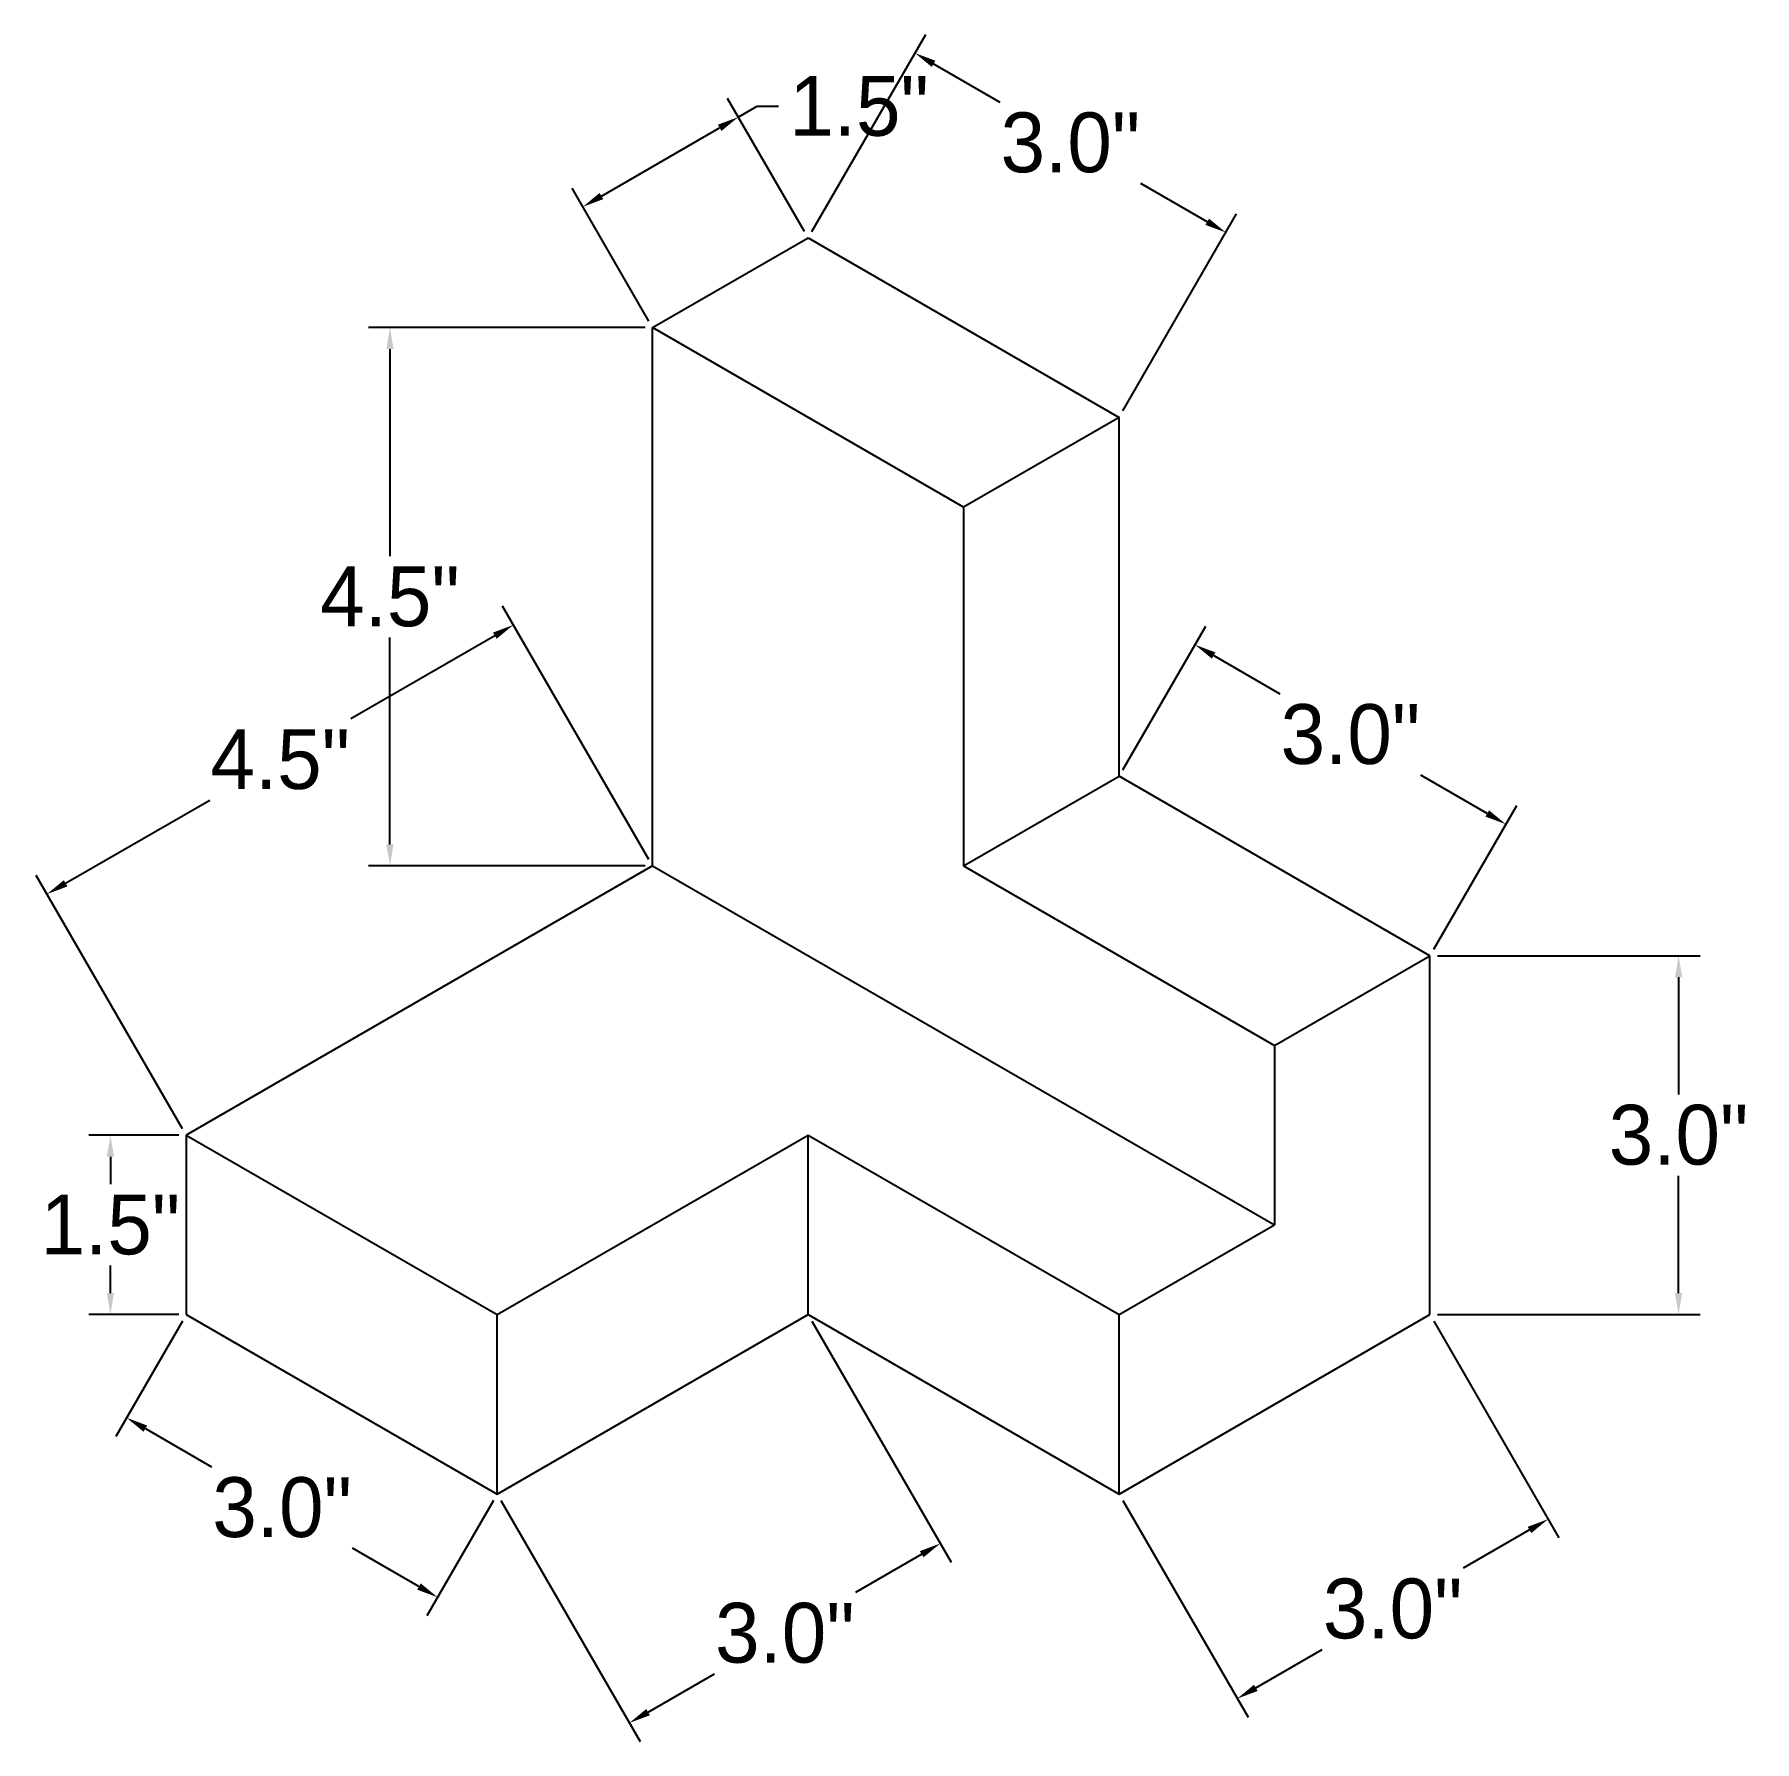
# Model space of a CAD drawing. Header units: inches. Extents: x -30 to 275, y 9 to 128.
# Drawn here: x 261.03 to 275.41, y 8.92 to 23.19 of the extents above.
import ezdxf

# ---------------------------------------------------------------- set-up
doc = ezdxf.new("R2010")
doc.units = ezdxf.units.IN
doc.header["$MEASUREMENT"] = 0
doc.dimstyles.get("Standard").update_dxf_attribs({"dimtxt": 0.5, "dimasz": 0.18, "dimexe": 0.18, "dimexo": 0.0625, "dimgap": 0.09, "dimtad": 0, "dimtih": 1, "dimtoh": 1, "dimdec": 1, "dimzin": 0, "dimdsep": 46, "dimlunit": 3, "dimtxsty": 'Standard', "dimcen": 0.09, "dimadec": 0, "dimazin": 0, "dimtfac": 1, "dimtdec": 1, "dimtofl": 0, "dimtmove": 0, "dimatfit": 3, "dimfxl": 1, "dimtolj": 1, "dimtzin": 0, "dimarcsym": 0})

# ---------------------------------------------------------------- blocks, each defined once
blk = doc.blocks.new('*D3')
at = {"color": 0, "lineweight": -2}
for p, q in [((267.53, 21.543), (268.481, 23.19)), ((268.546, 22.944), (269.101, 22.624)), ((270.833, 21.624), (270.279, 21.944)), ((270.128, 20.043), (271.079, 21.69))]:
    blk.add_line(p, q, dxfattribs=at)
at = {"color": 0}
for points in [[(268.561, 22.97), (268.531, 22.918), (268.391, 23.034)], [(270.848, 21.65), (270.818, 21.598), (270.989, 21.534)]]:
    blk.add_solid(points, dxfattribs=at)
at = {"layer": 'Defpoints', "color": 0}
for p in [(268.391, 23.034), (267.498, 21.489), (270.096, 19.989)]:
    blk.add_point(p, dxfattribs=at)
at = {"color": 0, "insert": (269.69, 22.284), "char_height": 0.5, "attachment_point": 5}
blk.add_mtext('\\A1;3.0"', dxfattribs=at)
blk = doc.blocks.new('*D4')
at = {"color": 0, "lineweight": -2}
for p, q in [((270.128, 17.043), (270.821, 18.244)), ((270.887, 17.998), (271.441, 17.678)), ((273.173, 16.678), (272.619, 16.998)), ((272.726, 15.543), (273.419, 16.744))]:
    blk.add_line(p, q, dxfattribs=at)
at = {"color": 0}
for points in [[(270.902, 18.024), (270.872, 17.972), (270.731, 18.088)], [(273.188, 16.704), (273.158, 16.652), (273.329, 16.588)]]:
    blk.add_solid(points, dxfattribs=at)
at = {"layer": 'Defpoints', "color": 0}
for p in [(270.096, 16.989), (273.329, 16.588), (272.694, 15.489)]:
    blk.add_point(p, dxfattribs=at)
at = {"color": 0, "insert": (272.03, 17.338), "char_height": 0.5, "attachment_point": 5}
blk.add_mtext('\\A1;3.0"', dxfattribs=at)
blk = doc.blocks.new('*D5')
at = {"color": 0, "lineweight": -2}
for p, q in [((272.757, 15.489), (274.952, 15.489)), ((274.772, 15.309), (274.772, 14.329)), ((274.772, 12.669), (274.772, 13.649)), ((272.757, 12.489), (274.952, 12.489))]:
    blk.add_line(p, q, dxfattribs=at)
at = {"color": 0}
for points in [[(274.742, 15.309), (274.802, 15.309), (274.772, 15.489)], [(274.742, 12.669), (274.802, 12.669), (274.772, 12.489)]]:
    blk.add_solid(points, dxfattribs=at)
at = {"layer": 'Defpoints', "color": 0}
for p in [(272.694, 15.489), (272.694, 12.489), (274.772, 12.489)]:
    blk.add_point(p, dxfattribs=at)
at = {"color": 0, "insert": (274.772, 13.989), "char_height": 0.5, "attachment_point": 5}
blk.add_mtext('\\A1;3.0"', dxfattribs=at)
blk = doc.blocks.new('*D6')
at = {"color": 0, "lineweight": -2}
for p, q in [((272.726, 12.434), (273.772, 10.623)), ((270.128, 10.934), (271.174, 9.123)), ((273.526, 10.689), (272.972, 10.369)), ((271.239, 9.369), (271.794, 9.689))]:
    blk.add_line(p, q, dxfattribs=at)
at = {"color": 0}
for points in [[(273.511, 10.715), (273.541, 10.663), (273.682, 10.779)], [(271.224, 9.395), (271.254, 9.343), (271.084, 9.279)]]:
    blk.add_solid(points, dxfattribs=at)
at = {"layer": 'Defpoints', "color": 0}
for p in [(272.694, 12.489), (270.096, 10.989), (271.084, 9.279)]:
    blk.add_point(p, dxfattribs=at)
at = {"color": 0, "insert": (272.383, 10.029), "char_height": 0.5, "attachment_point": 5}
blk.add_mtext('\\A1;3.0"', dxfattribs=at)
blk = doc.blocks.new('*D7')
at = {"color": 0, "lineweight": -2}
for p, q in [((267.53, 12.434), (268.693, 10.42)), ((264.931, 10.934), (266.095, 8.92)), ((268.447, 10.486), (267.893, 10.166)), ((266.161, 9.166), (266.715, 9.486))]:
    blk.add_line(p, q, dxfattribs=at)
at = {"color": 0}
for points in [[(268.432, 10.512), (268.462, 10.46), (268.603, 10.576)], [(266.146, 9.192), (266.176, 9.14), (266.005, 9.076)]]:
    blk.add_solid(points, dxfattribs=at)
at = {"layer": 'Defpoints', "color": 0}
for p in [(267.498, 12.489), (264.9, 10.989), (266.005, 9.076)]:
    blk.add_point(p, dxfattribs=at)
at = {"color": 0, "insert": (267.304, 9.826), "char_height": 0.5, "attachment_point": 5}
blk.add_mtext('\\A1;3.0"', dxfattribs=at)
blk = doc.blocks.new('*D9')
at = {"color": 0, "lineweight": -2}
for p, q in [((262.271, 12.434), (261.714, 11.47)), ((261.96, 11.536), (262.514, 11.216)), ((264.869, 10.934), (264.312, 9.97)), ((264.246, 10.216), (263.692, 10.536))]:
    blk.add_line(p, q, dxfattribs=at)
at = {"color": 0}
for points in [[(261.975, 11.562), (261.945, 11.51), (261.804, 11.626)], [(264.261, 10.242), (264.231, 10.19), (264.402, 10.126)]]:
    blk.add_solid(points, dxfattribs=at)
at = {"layer": 'Defpoints', "color": 0}
for p in [(262.302, 12.489), (261.804, 11.626), (264.9, 10.989)]:
    blk.add_point(p, dxfattribs=at)
at = {"color": 0, "insert": (263.103, 10.876), "char_height": 0.5, "attachment_point": 5}
blk.add_mtext('\\A1;3.0"', dxfattribs=at)
blk = doc.blocks.new('*D10')
at = {"color": 0, "lineweight": -2}
for p, q in [((266.168, 16.293), (264.945, 18.41)), ((264.88, 18.164), (263.676, 17.469)), ((261.294, 16.094), (262.498, 16.789)), ((262.271, 14.043), (261.048, 16.16))]:
    blk.add_line(p, q, dxfattribs=at)
at = {"color": 0}
for points in [[(264.865, 18.19), (264.895, 18.138), (265.035, 18.254)], [(261.279, 16.12), (261.309, 16.068), (261.138, 16.004)]]:
    blk.add_solid(points, dxfattribs=at)
at = {"layer": 'Defpoints', "color": 0}
for p in [(265.035, 18.254), (266.199, 16.239), (262.302, 13.989)]:
    blk.add_point(p, dxfattribs=at)
at = {"color": 0, "insert": (263.087, 17.129), "char_height": 0.5, "attachment_point": 5}
blk.add_mtext('\\A1;4.5"', dxfattribs=at)
blk = doc.blocks.new('*D11')
at = {"color": 0, "lineweight": -2}
for p, q in [((266.137, 20.739), (263.824, 20.739)), ((264.004, 20.559), (264.004, 18.829)), ((264.004, 16.419), (264.004, 18.149)), ((266.137, 16.239), (263.824, 16.239))]:
    blk.add_line(p, q, dxfattribs=at)
at = {"color": 0}
for points in [[(263.974, 20.559), (264.034, 20.559), (264.004, 20.739)], [(263.974, 16.419), (264.034, 16.419), (264.004, 16.239)]]:
    blk.add_solid(points, dxfattribs=at)
at = {"layer": 'Defpoints', "color": 0}
for p in [(264.004, 20.739), (266.199, 20.739), (266.199, 16.239)]:
    blk.add_point(p, dxfattribs=at)
at = {"color": 0, "insert": (264.004, 18.489), "char_height": 0.5, "attachment_point": 5}
blk.add_mtext('\\A1;4.5"', dxfattribs=at)
blk = doc.blocks.new('*D12')
at = {"color": 0, "lineweight": -2}
for p, q in [((267.467, 21.543), (266.825, 22.655)), ((266.915, 22.499), (267.071, 22.589)), ((267.071, 22.589), (267.251, 22.589)), ((265.771, 21.839), (266.759, 22.409)), ((266.168, 20.793), (265.526, 21.905))]:
    blk.add_line(p, q, dxfattribs=at)
at = {"color": 0}
for points in [[(266.744, 22.435), (266.774, 22.383), (266.915, 22.499)], [(265.756, 21.865), (265.786, 21.813), (265.616, 21.749)]]:
    blk.add_solid(points, dxfattribs=at)
at = {"layer": 'Defpoints', "color": 0}
for p in [(266.915, 22.499), (267.498, 21.489), (266.199, 20.739)]:
    blk.add_point(p, dxfattribs=at)
at = {"color": 0, "insert": (267.924, 22.589), "char_height": 0.5, "attachment_point": 5}
blk.add_mtext('\\A1;1.5"', dxfattribs=at)
blk = doc.blocks.new('*D13')
at = {"color": 0, "lineweight": -2}
for p, q in [((262.24, 13.989), (261.488, 13.989)), ((261.668, 13.809), (261.668, 13.579)), ((261.668, 12.669), (261.668, 12.899)), ((262.24, 12.489), (261.488, 12.489))]:
    blk.add_line(p, q, dxfattribs=at)
at = {"color": 0}
for points in [[(261.638, 13.809), (261.698, 13.809), (261.668, 13.989)], [(261.638, 12.669), (261.698, 12.669), (261.668, 12.489)]]:
    blk.add_solid(points, dxfattribs=at)
at = {"layer": 'Defpoints', "color": 0}
for p in [(262.302, 13.989), (261.668, 12.489), (262.302, 12.489)]:
    blk.add_point(p, dxfattribs=at)
at = {"color": 0, "insert": (261.668, 13.239), "char_height": 0.5, "attachment_point": 5}
blk.add_mtext('\\A1;1.5"', dxfattribs=at)

msp = doc.modelspace()

# ---------------------------------------------------------------- linework, layer by layer
for p, q in [((266.199, 20.739), (267.498, 21.489)), ((267.498, 21.489), (270.096, 19.989)), ((267.498, 21.489), (270.096, 19.989)), ((266.199, 16.239), (266.199, 20.739)), ((268.797, 19.239), (266.199, 20.739)), ((270.096, 19.989), (268.797, 19.239)), ((270.096, 16.989), (270.096, 19.989)), ((268.797, 19.239), (268.797, 16.239)), ((268.797, 16.239), (270.096, 16.989)), ((272.694, 15.489), (270.096, 16.989)), ((266.199, 16.239), (262.302, 13.989)), ((266.199, 16.239), (271.395, 13.239)), ((268.797, 16.239), (271.395, 14.739)), ((271.395, 14.739), (272.694, 15.489)), ((272.694, 12.489), (272.694, 15.489)), ((271.395, 14.739), (271.395, 13.239)), ((262.302, 13.989), (262.302, 12.489)), ((262.302, 13.989), (264.9, 12.489)), ((264.9, 12.489), (267.498, 13.989)), ((267.498, 12.489), (267.498, 13.989)), ((267.498, 13.989), (270.096, 12.489)), ((270.096, 12.489), (271.395, 13.239)), ((262.302, 12.489), (264.9, 10.989)), ((264.9, 10.989), (264.9, 12.489)), ((264.9, 10.989), (267.498, 12.489)), ((267.498, 12.489), (270.096, 10.989)), ((270.096, 10.989), (270.096, 12.489)), ((270.096, 10.989), (272.694, 12.489))]:
    msp.add_line(p, q)

# ---------------------------------------------------------------- dimensions: what is measured, and where the dimension line sits
for p1, p2, distance, picture, middle in [((270.096, 19.989), (267.498, 21.489), -1.785, '*D3', (269.69, 22.284)), ((266.199, 20.739), (267.498, 21.489), 1.167, '*D12', (267.924, 22.589)), ((266.199, 16.239), (266.199, 20.739), 2.195, '*D11', (264.004, 18.489)), ((262.302, 13.989), (266.199, 16.239), 2.328, '*D10', (263.087, 17.129)), ((270.096, 16.989), (272.694, 15.489), 1.27, '*D4', (272.03, 17.338)), ((272.694, 15.489), (272.694, 12.489), 2.078, '*D5', (274.772, 13.989)), ((262.302, 13.989), (262.302, 12.489), -0.634, '*D13', (261.668, 13.239)), ((264.9, 10.989), (262.302, 12.489), 0.996, '*D9', (263.103, 10.876)), ((267.498, 12.489), (264.9, 10.989), 2.209, '*D7', (267.304, 9.826)), ((272.694, 12.489), (270.096, 10.989), 1.975, '*D6', (272.383, 10.029))]:
    dim = msp.add_aligned_dim(p1=p1, p2=p2, distance=distance, dimstyle='Standard')
    dim.commit()
    dim.dimension.update_dxf_attribs({"geometry": picture, "text_midpoint": middle})

doc.saveas('drawing.dxf')
